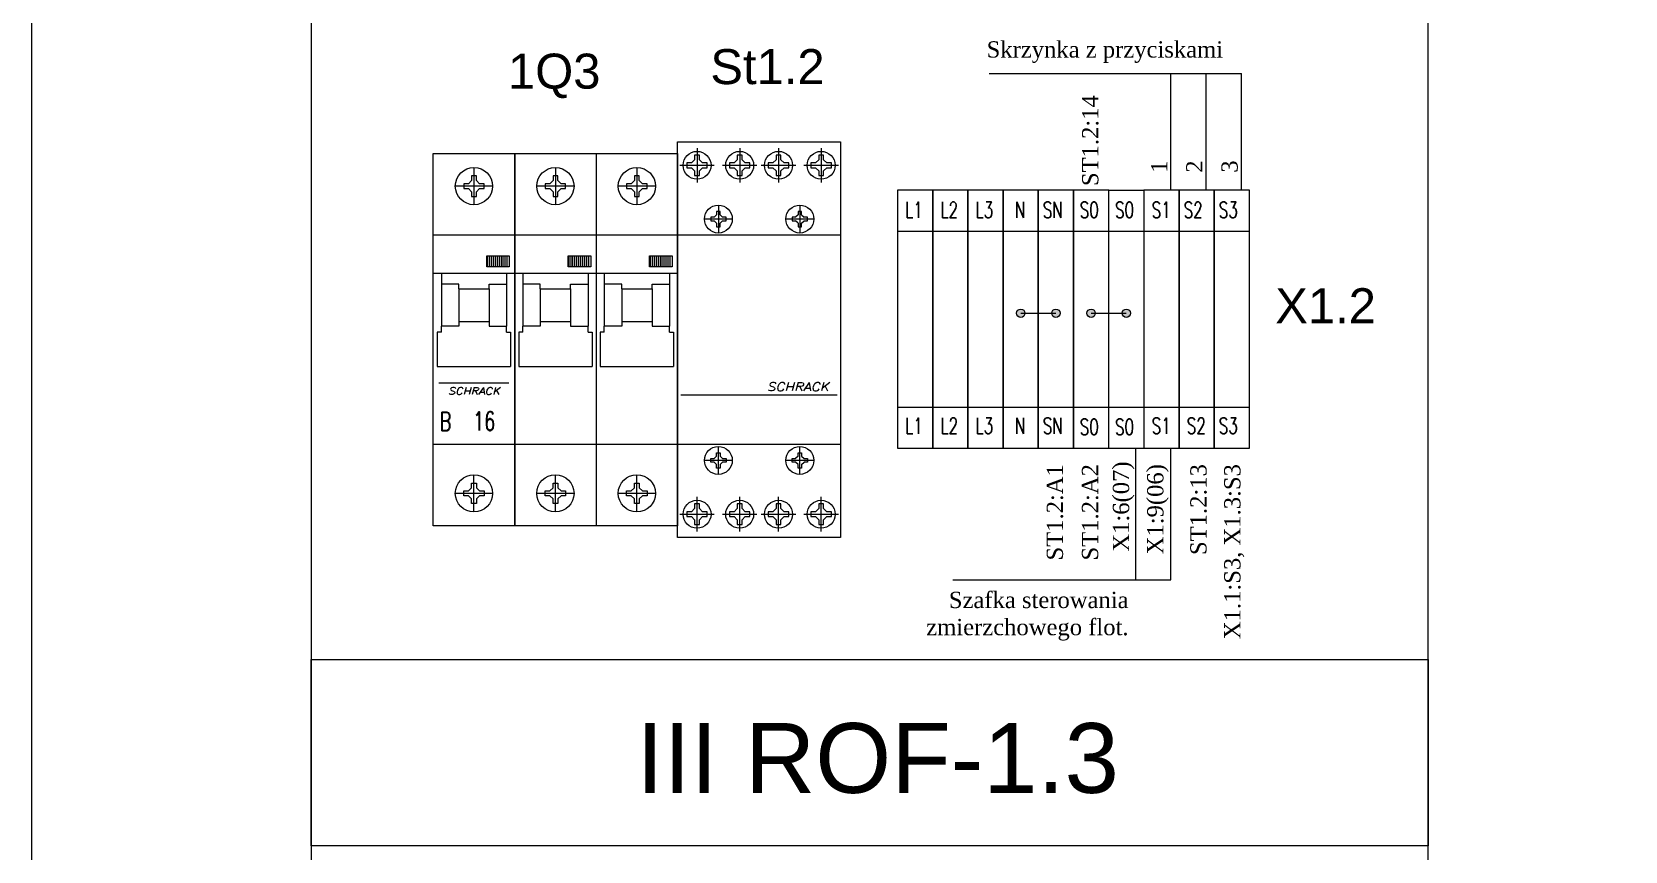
# Model space of a CAD drawing. Header units: millimetres. Extents: x 5687 to 64392, y -1898 to 18483.
# Drawn here: x 52742 to 57565, y 8163 to 10643 of the extents above; entities that cross this region are included whole.
import ezdxf
from ezdxf.enums import TextEntityAlignment as Align

# ---------------------------------------------------------------- set-up
doc = ezdxf.new("R2010")
doc.units = ezdxf.units.MM
doc.header["$LTSCALE"] = 0.3
doc.layers.get('0').update_dxf_attribs({"linetype": 'CONTINUOUS'})
doc.styles.add('Annotative', font='ARIAL.TTF')
doc.styles.add('logo', font='romand.shx', dxfattribs={"oblique": 15, "height": 1.5})
doc.styles.add('OPIS', font='simplex.shx', dxfattribs={"width": 0.7, "height": 4})
doc.styles.get("Standard").update_dxf_attribs({"font": 'romans.shx', "width": 0.7})

msp = doc.modelspace()

# ---------------------------------------------------------------- hatches: boundary and pattern name
at = {"lineweight": 9}
h = msp.add_hatch(dxfattribs=at)
h.set_pattern_fill('ANSI31', color=256, scale=3.522750000000001, angle=45, style=0)
h.set_pattern_definition([(90, (983225072.0038115, 998000730.9753542), (-11.18473125, 2.346622895998962e-15), [])])
h.paths.add_polyline_path([(54118.94695708886, 9964.527488784735), (54118.94695708886, 9931.19151236192), (54187.12078798431, 9931.19151236192), (54187.12078798431, 9964.527488784735)])
h = msp.add_hatch(dxfattribs=at)
h.set_pattern_fill('ANSI31', color=256, scale=3.522750000000001, angle=45, style=0)
h.set_pattern_definition([(90, (983225318.5963115, 998000730.9753542), (-11.18473125, 2.346622895998962e-15), [])])
h.paths.add_polyline_path([(54365.53945708866, 9964.527488784735), (54365.53945708866, 9931.19151236192), (54433.71328798434, 9931.19151236192), (54433.71328798434, 9964.527488784735)])
h = msp.add_hatch(dxfattribs=at)
h.set_pattern_fill('ANSI31', color=256, scale=3.522750000000001, angle=45, style=0)
h.set_pattern_definition([(90, (983225565.1888114, 998000730.9753542), (-11.18473125, 2.346622895998962e-15), [])])
h.paths.add_polyline_path([(54612.13195708892, 9964.527488784735), (54612.13195708892, 9931.19151236192), (54680.30578798414, 9931.19151236192), (54680.30578798414, 9964.527488784735)])
h = msp.add_hatch(color=256, dxfattribs=at)
h.dxf.hatch_style = 1
h.paths.add_polyline_path([(55722.73479872974, 9790.80040389157, 1), (55747.99449980081, 9790.80040389157, 1)])
h.paths.add_polyline_path([(55829.2627587296, 9790.80040389157, 1), (55854.52245980068, 9790.80040389157, 1)])
h = msp.add_hatch(color=256, dxfattribs=at)
h.dxf.hatch_style = 1
h.paths.add_polyline_path([(55935.79071872993, 9790.80040389157, 1), (55961.05041980054, 9790.80040389157, 1)])
h.paths.add_polyline_path([(56042.31867872979, 9790.80040389157, 1), (56067.57837980086, 9790.80040389157, 1)])

# ---------------------------------------------------------------- linework, layer by layer
for p, q in [((55639.4873766716, 10516.90506819306), (56403.04583842526, 10516.90506819306)), ((56189.9899184253, 10163.63544991492), (56189.9899184253, 10516.90506819306)), ((56296.51787842516, 10163.63544991492), (56296.51787842516, 10516.90506819306)), ((56403.04583842526, 10163.63544991492), (56403.04583842526, 10516.90506819306)), ((53957.1170911415, 9146.973630166027), (53957.1170911415, 10274.25363016604)), ((53957.1170911415, 10274.25363016604), (54203.70959114106, 10274.25363016604)), ((54203.70959114106, 10274.25363016604), (54203.70959114106, 9146.973630166027)), ((54203.70959114106, 9146.973630166027), (54203.70959114106, 10274.25363016604)), ((54203.70959114106, 10274.25363016604), (54450.30209114132, 10274.25363016604)), ((54450.30209114132, 10274.25363016604), (54450.30209114132, 9146.973630166027)), ((54450.30209114132, 10274.25363016604), (54696.89459114111, 10274.25363016604)), ((54696.89459114111, 10274.25363016604), (54696.89459114111, 9146.973630166027)), ((54755.6966945481, 10290.77911125424), (54755.6966945481, 10186.58449792261)), ((54884.68498773416, 10290.77911125424), (54884.68498773416, 10186.58449792261)), ((55002.28919454789, 10290.77911125424), (55002.28919454789, 10186.58449792261)), ((55131.27748773442, 10290.77911125424), (55131.27748773442, 10186.58449792261)), ((54080.41334114139, 10231.98063016604), (54080.41334114139, 10119.25263016604)), ((54327.00584114096, 10231.98063016604), (54327.00584114096, 10119.25263016604)), ((54573.59834114122, 10231.98063016604), (54573.59834114122, 10119.25263016604)), ((54703.59938788236, 10238.68180458842), (54807.7940012136, 10238.68180458842)), ((54724.69649450629, 10245.93866959681), (54724.69649450629, 10238.68180458842)), ((54738.7414242817, 10245.93866959681), (54724.69649450629, 10245.93866959681)), ((54724.69649450629, 10238.68180458842), (54724.69649450629, 10231.42493958004)), ((54724.69649450629, 10231.42493958004), (54738.7414242817, 10231.42493958004)), ((54748.43982974961, 10255.63707506445), (54738.7414242817, 10245.93866959681)), ((54748.43982974961, 10221.7265341124), (54738.7414242817, 10231.42493958004)), ((54748.43982953959, 10269.68200442045), (54748.43982953959, 10255.63707485447)), ((54755.6966945481, 10269.68200442045), (54748.43982953959, 10269.68200442045)), ((54762.95355934635, 10269.68200442045), (54755.6966945481, 10269.68200442045)), ((54762.95355934635, 10255.63707506445), (54762.95355934635, 10269.68200442045)), ((54762.95355934635, 10255.63707506445), (54772.65196481402, 10245.93866959681)), ((54762.95355934635, 10221.7265341124), (54772.65196481402, 10231.42493958004)), ((54786.69689438012, 10245.93866959681), (54772.65196481402, 10245.93866959681)), ((54772.65196481402, 10231.42493958004), (54786.69689438012, 10231.42493958004)), ((54786.69689438012, 10238.68180458842), (54786.69689438012, 10245.93866959681)), ((54786.69689438012, 10231.42493958004), (54786.69689438012, 10238.68180458842)), ((54832.58768106843, 10238.68180458842), (54936.78229440012, 10238.68180458842)), ((54853.68478769236, 10245.93866959681), (54853.68478769236, 10238.68180458842)), ((54867.72971746823, 10245.93866959681), (54853.68478769236, 10245.93866959681)), ((54853.68478769236, 10238.68180458842), (54853.68478769236, 10231.42493958004)), ((54853.68478769236, 10231.42493958004), (54867.72971746823, 10231.42493958004)), ((54877.42812293567, 10255.63707506445), (54867.72971746823, 10245.93866959681)), ((54877.42812293567, 10221.7265341124), (54867.72971746823, 10231.42493958004)), ((54877.42812272566, 10269.68200442045), (54877.42812272566, 10255.63707485447)), ((54884.68498773416, 10269.68200442045), (54877.42812272566, 10269.68200442045)), ((54891.94185253288, 10269.68200442045), (54884.68498773416, 10269.68200442045)), ((54891.94185253288, 10255.63707506445), (54891.94185253288, 10269.68200442045)), ((54891.94185253288, 10255.63707506445), (54901.64025800032, 10245.93866959681)), ((54891.94185253288, 10221.7265341124), (54901.64025800032, 10231.42493958004)), ((54915.68518756618, 10245.93866959681), (54901.64025800032, 10245.93866959681)), ((54901.64025800032, 10231.42493958004), (54915.68518756618, 10231.42493958004)), ((54915.68518756618, 10238.68180458842), (54915.68518756618, 10245.93866959681)), ((54915.68518756618, 10231.42493958004), (54915.68518756618, 10238.68180458842)), ((54950.19188788239, 10238.68180458842), (55054.38650121386, 10238.68180458842)), ((54971.28899450586, 10245.93866959681), (54971.28899450586, 10238.68180458842)), ((54985.33392428196, 10245.93866959681), (54971.28899450586, 10245.93866959681)), ((54971.28899450586, 10238.68180458842), (54971.28899450586, 10231.42493958004)), ((54971.28899450586, 10231.42493958004), (54985.33392428196, 10231.42493958004)), ((54995.03232974987, 10255.63707506445), (54985.33392428196, 10245.93866959681)), ((54995.03232974987, 10221.7265341124), (54985.33392428196, 10231.42493958004)), ((54995.03232953986, 10269.68200442045), (54995.03232953986, 10255.63707485447)), ((55002.28919454789, 10269.68200442045), (54995.03232953986, 10269.68200442045)), ((55009.54605934661, 10269.68200442045), (55002.28919454789, 10269.68200442045)), ((55009.54605934661, 10255.63707506445), (55009.54605934661, 10269.68200442045)), ((55009.54605934661, 10255.63707506445), (55019.24446481428, 10245.93866959681)), ((55009.54605934661, 10221.7265341124), (55019.24446481428, 10231.42493958004)), ((55033.28939437991, 10245.93866959681), (55019.24446481428, 10245.93866959681)), ((55019.24446481428, 10231.42493958004), (55033.28939437991, 10231.42493958004)), ((55033.28939437991, 10238.68180458842), (55033.28939437991, 10245.93866959681)), ((55033.28939437991, 10231.42493958004), (55033.28939437991, 10238.68180458842)), ((55079.18018106869, 10238.68180458842), (55183.37479439992, 10238.68180458842)), ((55100.27728769238, 10245.93866959681), (55100.27728769238, 10238.68180458842)), ((55114.32221746803, 10245.93866959681), (55100.27728769238, 10245.93866959681)), ((55100.27728769238, 10238.68180458842), (55100.27728769238, 10231.42493958004)), ((55100.27728769238, 10231.42493958004), (55114.32221746803, 10231.42493958004)), ((55124.02062293593, 10255.63707506445), (55114.32221746803, 10245.93866959681)), ((55124.02062293593, 10221.7265341124), (55114.32221746803, 10231.42493958004)), ((55124.02062272592, 10269.68200442045), (55124.02062272592, 10255.63707485447)), ((55131.27748773442, 10269.68200442045), (55124.02062272592, 10269.68200442045)), ((55138.53435253268, 10269.68200442045), (55131.27748773442, 10269.68200442045)), ((55138.53435253268, 10255.63707506445), (55138.53435253268, 10269.68200442045)), ((55138.53435253268, 10255.63707506445), (55148.23275800035, 10245.93866959681)), ((55138.53435253268, 10221.7265341124), (55148.23275800035, 10231.42493958004)), ((55162.27768756644, 10245.93866959681), (55148.23275800035, 10245.93866959681)), ((55148.23275800035, 10231.42493958004), (55162.27768756644, 10231.42493958004)), ((55162.27768756644, 10238.68180458842), (55162.27768756644, 10245.93866959681)), ((55162.27768756644, 10231.42493958004), (55162.27768756644, 10238.68180458842)), ((54136.77734114122, 10175.61663016602), (54024.04934114133, 10175.61663016602)), ((54063.45807087477, 10182.87349517442), (54049.41314130937, 10182.87349517442)), ((54049.41314130937, 10182.87349517442), (54049.41314130937, 10175.61663016602)), ((54049.41314130937, 10175.61663016602), (54049.41314130937, 10168.35976515764)), ((54073.15647634267, 10192.57190064205), (54063.45807087477, 10182.87349517442)), ((54073.15647634267, 10206.61683020803), (54073.15647634267, 10192.57190064205)), ((54080.41334114139, 10206.61683020803), (54073.15647634267, 10206.61683020803)), ((54087.67020614989, 10206.61683020803), (54080.41334114139, 10206.61683020803)), ((54087.67020614989, 10192.5719004321), (54087.67020614989, 10206.61683020803)), ((54087.67020593942, 10192.57190064205), (54097.36861140732, 10182.87349517442)), ((54111.4135411832, 10182.87349517442), (54097.36861140732, 10182.87349517442)), ((54111.4135411832, 10175.61663016602), (54111.4135411832, 10182.87349517442)), ((54111.4135411832, 10168.35976515764), (54111.4135411832, 10175.61663016602)), ((54383.36984114102, 10175.61663016602), (54270.64184114113, 10175.61663016602)), ((54310.05057087503, 10182.87349517442), (54296.00564130893, 10182.87349517442)), ((54296.00564130893, 10182.87349517442), (54296.00564130893, 10175.61663016602)), ((54296.00564130893, 10175.61663016602), (54296.00564130893, 10168.35976515764)), ((54319.74897634293, 10192.57190064205), (54310.05057087503, 10182.87349517442)), ((54319.74897634293, 10206.61683020803), (54319.74897634293, 10192.57190064205)), ((54327.00584114096, 10206.61683020803), (54319.74897634293, 10206.61683020803)), ((54334.26270614946, 10206.61683020803), (54327.00584114096, 10206.61683020803)), ((54334.26270614946, 10192.5719004321), (54334.26270614946, 10206.61683020803)), ((54334.26270593968, 10192.57190064205), (54343.96111140735, 10182.87349517442)), ((54358.00604118299, 10182.87349517442), (54343.96111140735, 10182.87349517442)), ((54358.00604118299, 10175.61663016602), (54358.00604118299, 10182.87349517442)), ((54358.00604118299, 10168.35976515764), (54358.00604118299, 10175.61663016602)), ((54629.96234114128, 10175.61663016602), (54517.23434114139, 10175.61663016602)), ((54542.59814130919, 10182.87349517442), (54542.59814130919, 10175.61663016602)), ((54556.64307087529, 10182.87349517442), (54542.59814130919, 10182.87349517442)), ((54542.59814130919, 10175.61663016602), (54542.59814130919, 10168.35976515764)), ((54566.34147634273, 10192.57190064205), (54556.64307087529, 10182.87349517442)), ((54573.59834114122, 10206.61683020803), (54566.34147634273, 10206.61683020803)), ((54566.34147634273, 10206.61683020803), (54566.34147634273, 10192.57190064205)), ((54580.85520614972, 10206.61683020803), (54573.59834114122, 10206.61683020803)), ((54580.85520614972, 10192.5719004321), (54580.85520614972, 10206.61683020803)), ((54580.8552059397, 10192.57190064205), (54590.55361140714, 10182.87349517442)), ((54604.59854118325, 10182.87349517442), (54590.55361140714, 10182.87349517442)), ((54604.59854118325, 10175.61663016602), (54604.59854118325, 10182.87349517442)), ((54604.59854118325, 10168.35976515764), (54604.59854118325, 10175.61663016602)), ((54748.43982953959, 10221.72653432236), (54748.43982953959, 10207.68160454643)), ((54748.43982953959, 10207.68160454643), (54755.6966945481, 10207.68160454643)), ((54755.6966945481, 10207.68160454643), (54762.95355934635, 10207.68160454643)), ((54762.95355934635, 10207.68160454643), (54762.95355934635, 10221.7265341124)), ((54877.42812272566, 10221.72653432236), (54877.42812272566, 10207.68160454643)), ((54877.42812272566, 10207.68160454643), (54884.68498773416, 10207.68160454643)), ((54884.68498773416, 10207.68160454643), (54891.94185253288, 10207.68160454643)), ((54891.94185253288, 10207.68160454643), (54891.94185253288, 10221.7265341124)), ((54995.03232953986, 10221.72653432236), (54995.03232953986, 10207.68160454643)), ((54995.03232953986, 10207.68160454643), (55002.28919454789, 10207.68160454643)), ((55002.28919454789, 10207.68160454643), (55009.54605934661, 10207.68160454643)), ((55009.54605934661, 10207.68160454643), (55009.54605934661, 10221.7265341124)), ((55124.02062272592, 10221.72653432236), (55124.02062272592, 10207.68160454643)), ((55124.02062272592, 10207.68160454643), (55131.27748773442, 10207.68160454643)), ((55131.27748773442, 10207.68160454643), (55138.53435253268, 10207.68160454643)), ((55138.53435253268, 10207.68160454643), (55138.53435253268, 10221.7265341124)), ((54049.41314130937, 10168.35976515764), (54063.45807087477, 10168.35976515764)), ((54073.15647634267, 10158.66135969), (54063.45807087477, 10168.35976515764)), ((54073.15647634267, 10158.66135969), (54073.15647634267, 10144.616430334)), ((54073.15647634267, 10144.616430334), (54080.41334114139, 10144.616430334)), ((54080.41334114139, 10144.616430334), (54087.67020614989, 10144.616430334)), ((54087.67020593942, 10158.66135969), (54097.36861140732, 10168.35976515764)), ((54087.67020614989, 10144.616430334), (54087.67020614989, 10158.66135989998)), ((54097.36861140732, 10168.35976515764), (54111.4135411832, 10168.35976515764)), ((54296.00564130893, 10168.35976515764), (54310.05057087503, 10168.35976515764)), ((54319.74897634293, 10158.66135969), (54310.05057087503, 10168.35976515764)), ((54319.74897634293, 10158.66135969), (54319.74897634293, 10144.616430334)), ((54319.74897634293, 10144.616430334), (54327.00584114096, 10144.616430334)), ((54327.00584114096, 10144.616430334), (54334.26270614946, 10144.616430334)), ((54334.26270593968, 10158.66135969), (54343.96111140735, 10168.35976515764)), ((54334.26270614946, 10144.616430334), (54334.26270614946, 10158.66135989998)), ((54343.96111140735, 10168.35976515764), (54358.00604118299, 10168.35976515764)), ((54542.59814130919, 10168.35976515764), (54556.64307087529, 10168.35976515764)), ((54566.34147634273, 10158.66135969), (54556.64307087529, 10168.35976515764)), ((54566.34147634273, 10158.66135969), (54566.34147634273, 10144.616430334)), ((54566.34147634273, 10144.616430334), (54573.59834114122, 10144.616430334)), ((54573.59834114122, 10144.616430334), (54580.85520614972, 10144.616430334)), ((54580.8552059397, 10158.66135969), (54590.55361140714, 10168.35976515764)), ((54580.85520614972, 10144.616430334), (54580.85520614972, 10158.66135989998)), ((54590.55361140714, 10168.35976515764), (54604.59854118325, 10168.35976515764)), ((56001.63307452374, 10163.63544991492), (56108.16103452383, 10163.63544991492)), ((54807.47050555106, 10081.41384946661), (54796.93359197708, 10081.41384946661)), ((54796.93359197708, 10081.41384946661), (54796.93359197708, 10075.96953883133)), ((54814.74653066308, 10088.68987457887), (54807.47050555106, 10081.41384946661)), ((54814.74653066308, 10099.22678815278), (54814.74653066308, 10088.68987457887)), ((54820.19084114101, 10099.22678815278), (54814.74653066308, 10099.22678815278)), ((54820.19084114101, 10118.25544663112), (54820.19084114101, 10033.68363103154)), ((54825.63515177681, 10099.22678815278), (54820.19084114101, 10099.22678815278)), ((54825.63515177681, 10088.6898744212), (54825.63515177681, 10099.22678815278)), ((54825.63515161941, 10088.68987457887), (54832.9111767312, 10081.41384946661)), ((54843.44809046257, 10081.41384946661), (54832.9111767312, 10081.41384946661)), ((54843.44809046257, 10075.96953883133), (54843.44809046257, 10081.41384946661)), ((55054.06300555132, 10081.41384946661), (55043.52609197734, 10081.41384946661)), ((55043.52609197734, 10081.41384946661), (55043.52609197734, 10075.96953883133)), ((55061.33903066334, 10088.68987457887), (55054.06300555132, 10081.41384946661)), ((55061.33903066334, 10099.22678815278), (55061.33903066334, 10088.68987457887)), ((55066.78334114127, 10099.22678815278), (55061.33903066334, 10099.22678815278)), ((55066.78334114127, 10118.25544663112), (55066.78334114127, 10033.68363103154)), ((55072.2276517766, 10099.22678815278), (55066.78334114127, 10099.22678815278)), ((55072.2276517766, 10088.6898744212), (55072.2276517766, 10099.22678815278)), ((55072.22765161897, 10088.68987457887), (55079.50367673099, 10081.41384946661)), ((55090.04059046259, 10081.41384946661), (55079.50367673099, 10081.41384946661)), ((55090.04059046259, 10075.96953883133), (55090.04059046259, 10081.41384946661)), ((54862.47674894132, 10075.96953883133), (54777.90493334117, 10075.96953883133)), ((54796.93359197708, 10075.96953883133), (54796.93359197708, 10070.52522819604)), ((54796.93359197708, 10070.52522819604), (54807.47050555106, 10070.52522819604)), ((54814.74653066308, 10063.24920308379), (54807.47050555106, 10070.52522819604)), ((54814.74653066308, 10063.24920308379), (54814.74653066308, 10052.71228966718)), ((54814.74653066308, 10052.71228966718), (54820.19084114101, 10052.71228966718)), ((54820.19084114101, 10052.71228966718), (54825.63515177681, 10052.71228966718)), ((54825.63515161941, 10063.24920308379), (54832.9111767312, 10070.52522819604)), ((54825.63515177681, 10052.71228966718), (54825.63515177681, 10063.24920324146)), ((54832.9111767312, 10070.52522819604), (54843.44809046257, 10070.52522819604)), ((54843.44809046257, 10070.52522819604), (54843.44809046257, 10075.96953883133)), ((55109.06924894112, 10075.96953883133), (55024.4974333412, 10075.96953883133)), ((55043.52609197734, 10075.96953883133), (55043.52609197734, 10070.52522819604)), ((55043.52609197734, 10070.52522819604), (55054.06300555132, 10070.52522819604)), ((55061.33903066334, 10063.24920308379), (55054.06300555132, 10070.52522819604)), ((55061.33903066334, 10063.24920308379), (55061.33903066334, 10052.71228966718)), ((55061.33903066334, 10052.71228966718), (55066.78334114127, 10052.71228966718)), ((55066.78334114127, 10052.71228966718), (55072.2276517766, 10052.71228966718)), ((55072.22765161897, 10063.24920308379), (55079.50367673099, 10070.52522819604)), ((55072.2276517766, 10052.71228966718), (55072.2276517766, 10063.24920324146)), ((55079.50367673099, 10070.52522819604), (55090.04059046259, 10070.52522819604)), ((55090.04059046259, 10070.52522819604), (55090.04059046259, 10075.96953883133)), ((55362.46531452364, 10039.35282991493), (55468.99327452396, 10039.35282991493)), ((55468.99327452396, 10039.35282991493), (55575.52123452383, 10039.35282991493)), ((55575.52123452383, 10039.35282991493), (55682.04919452369, 10039.35282991493)), ((55682.04919452369, 10039.35282991493), (55788.57715452401, 10039.35282991493)), ((55788.57715452401, 10039.35282991493), (55895.10511452387, 10039.35282991493)), ((55895.10511452387, 10039.35282991493), (56001.63307452374, 10039.35282991493)), ((56001.63307452374, 10039.35282991493), (56108.16103452383, 10039.35282991493)), ((56108.16103452383, 10039.35282991493), (56214.68899452369, 10039.35282991493)), ((56214.68899452369, 10039.35282991493), (56321.21695452355, 10039.35282991493)), ((56321.21695452355, 10039.35282991493), (56427.74491452388, 10039.35282991493)), ((53957.1170911415, 10027.91876529208), (54203.70959114106, 10027.91876529208)), ((54203.70959114106, 10027.91876529208), (54450.30209114132, 10027.91876529208)), ((54450.30209114132, 10027.91876529208), (54696.89459114111, 10027.91876529208)), ((54943.48709114137, 10027.66113016625), (54696.89459114111, 10027.66113016625)), ((55190.07959114117, 10027.66113016625), (54943.48709114137, 10027.66113016625)), ((53957.11709135128, 9912.11493012404), (54203.70959114106, 9912.11493012404)), ((53981.77634114082, 9912.11493012404), (53981.77634114082, 9752.040188512121)), ((54179.05034114126, 9912.11493012404), (54179.05034114126, 9752.040188512121)), ((54203.70959135107, 9912.11493012404), (54450.30209114132, 9912.11493012404)), ((54228.36884114108, 9912.11493012404), (54228.36884114108, 9752.040188512121)), ((54425.64284114129, 9912.11493012404), (54425.64284114129, 9752.040188512121)), ((54450.30209135133, 9912.11493012404), (54696.89459114111, 9912.11493012404)), ((54474.96134114134, 9912.11493012404), (54474.96134114134, 9752.040188512121)), ((54672.23534114109, 9912.11493012404), (54672.23534114109, 9752.040188512121)), ((54034.61759114134, 9878.859188512102), (53981.77634114082, 9878.859188512102)), ((54034.61759114134, 9864.768188512116), (54034.61759114134, 9878.859188512102)), ((54034.61759114134, 9864.768188512116), (54034.61759114134, 9766.131188512107)), ((54034.61759114134, 9864.768188512116), (54126.20909114121, 9864.768188512116)), ((54126.20909114121, 9864.768188512116), (54126.20909114121, 9878.859188512102)), ((54126.20909114121, 9878.859188512102), (54179.05034114126, 9878.859188512102)), ((54126.20909114121, 9864.768188512116), (54126.20909114121, 9766.131188512107)), ((54281.21009114114, 9878.859188512102), (54228.36884114108, 9878.859188512102)), ((54281.21009114114, 9864.768188512116), (54281.21009114114, 9878.859188512102)), ((54281.21009114114, 9864.768188512116), (54281.21009114114, 9766.131188512107)), ((54281.21009114114, 9864.768188512116), (54372.801591141, 9864.768188512116)), ((54372.801591141, 9864.768188512116), (54372.801591141, 9878.859188512102)), ((54372.801591141, 9878.859188512102), (54425.64284114129, 9878.859188512102)), ((54372.801591141, 9864.768188512116), (54372.801591141, 9766.131188512107)), ((54527.80259114117, 9878.859188512102), (54474.96134114134, 9878.859188512102)), ((54527.80259114117, 9864.768188512116), (54527.80259114117, 9878.859188512102)), ((54527.80259114117, 9864.768188512116), (54619.39409114126, 9864.768188512116)), ((54527.80259114117, 9864.768188512116), (54527.80259114117, 9766.131188512107)), ((54619.39409114126, 9878.859188512102), (54672.23534114109, 9878.859188512102)), ((54619.39409114126, 9864.768188512116), (54619.39409114126, 9878.859188512102)), ((54619.39409114126, 9864.768188512116), (54619.39409114126, 9766.131188512107)), ((55735.36464926516, 9790.800403891571), (55841.89260926549, 9790.800403891571)), ((55948.42056926535, 9790.800403891571), (56054.94852926498, 9790.800403891571)), ((54034.61759114134, 9752.040188512121), (53981.77634114082, 9752.040188512121)), ((53981.77634114082, 9733.277537483478), (53981.77634114082, 9752.040188512121)), ((54034.61759114134, 9766.131188512107), (54034.61759114134, 9752.040188512121)), ((54034.61759114134, 9766.131188512107), (54126.20909114121, 9766.131188512107)), ((54126.20909114121, 9766.131188512107), (54126.20909114121, 9752.040188512121)), ((54126.20909114121, 9752.040188512121), (54179.05034114126, 9752.040188512121)), ((54179.05034114126, 9733.277537483478), (54179.05034114126, 9752.040188512121)), ((54281.21009114114, 9752.040188512121), (54228.36884114108, 9752.040188512121)), ((54228.36884114108, 9733.277537483478), (54228.36884114108, 9752.040188512121)), ((54281.21009114114, 9766.131188512107), (54281.21009114114, 9752.040188512121)), ((54281.21009114114, 9766.131188512107), (54372.801591141, 9766.131188512107)), ((54372.801591141, 9766.131188512107), (54372.801591141, 9752.040188512121)), ((54372.801591141, 9752.040188512121), (54425.64284114129, 9752.040188512121)), ((54425.64284114129, 9733.277537483478), (54425.64284114129, 9752.040188512121)), ((54474.96134114134, 9733.277537483478), (54474.96134114134, 9752.040188512121)), ((54527.80259114117, 9752.040188512121), (54474.96134114134, 9752.040188512121)), ((54527.80259114117, 9766.131188512107), (54619.39409114126, 9766.131188512107)), ((54527.80259114117, 9766.131188512107), (54527.80259114117, 9752.040188512121)), ((54619.39409114126, 9766.131188512107), (54619.39409114126, 9752.040188512121)), ((54619.39409114126, 9752.040188512121), (54672.23534114109, 9752.040188512121)), ((54672.23534114109, 9733.277537483478), (54672.23534114109, 9752.040188512121)), ((53969.44671614128, 9733.277537483478), (53969.44671614128, 9629.703393326836)), ((53981.77634114082, 9733.277537483478), (53969.44671614128, 9733.277537483478)), ((54179.05034114126, 9733.277537483478), (54191.37996614128, 9733.277537483478)), ((54191.37996614128, 9733.277537483478), (54191.37996614128, 9629.703393326836)), ((54216.0392161413, 9733.277537483478), (54216.0392161413, 9629.703393326836)), ((54228.36884114108, 9733.277537483478), (54216.0392161413, 9733.277537483478)), ((54425.64284114129, 9733.277537483478), (54437.97246614107, 9733.277537483478)), ((54437.97246614107, 9733.277537483478), (54437.97246614107, 9629.703393326836)), ((54462.6317161411, 9733.277537483478), (54462.6317161411, 9629.703393326836)), ((54474.96134114134, 9733.277537483478), (54462.6317161411, 9733.277537483478)), ((54672.23534114109, 9733.277537483478), (54684.56496614133, 9733.277537483478)), ((54684.56496614133, 9733.277537483478), (54684.56496614133, 9629.703393326836)), ((53969.44671614128, 9629.703393326836), (54191.37996614128, 9629.70339311688)), ((54216.0392161413, 9629.703393326836), (54437.97246614107, 9629.70339311688)), ((54462.6317161411, 9629.703393326836), (54684.56496614133, 9629.70339311688)), ((53973.9506367071, 9579.821453967936), (54186.52566360109, 9579.821453757966)), ((54706.13440852202, 9543.603509713215), (54933.20810054391, 9543.603509713215)), ((54933.20810054391, 9543.603509713215), (55179.80060054371, 9543.603509713215)), ((55362.46531452364, 9506.713029914932), (55468.99327452396, 9506.713029914932)), ((55468.99327452396, 9506.713029914932), (55575.52123452383, 9506.713029914932)), ((55575.52123452383, 9506.713029914932), (55682.04919452369, 9506.713029914932)), ((55682.04919452369, 9506.713029914932), (55788.57715452401, 9506.713029914932)), ((55788.57715452401, 9506.713029914932), (55895.10511452387, 9506.713029914932)), ((55895.10511452387, 9506.713029914932), (56001.63307452374, 9506.713029914932)), ((56001.63307452374, 9506.713029914932), (56108.16103452383, 9506.713029914932)), ((56108.16103452383, 9506.713029914932), (56214.68899452369, 9506.713029914932)), ((56214.68899452369, 9506.713029914932), (56321.21695452355, 9506.713029914932)), ((56321.21695452355, 9506.713029914932), (56427.74491452388, 9506.713029914932)), ((54203.70959114106, 9393.56613016604), (53957.1170911415, 9393.56613016604)), ((54450.30209114132, 9393.56613016604), (54203.70959114106, 9393.56613016604)), ((54696.89459114111, 9393.56613016604), (54450.30209114132, 9393.56613016604)), ((54943.48709114137, 9393.566130166237), (54696.89459114111, 9393.566130166237)), ((54814.74653066308, 9357.978057248281), (54807.47050555106, 9350.702032136029)), ((54814.74653066308, 9368.514970664884), (54820.19084114101, 9368.514970664884)), ((54814.74653066308, 9357.978057248281), (54814.74653066308, 9368.514970664884)), ((54820.19084114101, 9302.971813700944), (54820.19084114101, 9387.543629300522)), ((54820.19084114101, 9368.514970664884), (54825.63515177681, 9368.514970664884)), ((54825.63515177681, 9368.514970664884), (54825.63515177681, 9357.978057090604)), ((54825.63515161941, 9357.978057248281), (54832.9111767312, 9350.702032136029)), ((55190.07959114117, 9393.566130166237), (54943.48709114137, 9393.566130166237)), ((55061.33903066334, 9357.978057248281), (55054.06300555132, 9350.702032136029)), ((55061.33903066334, 9368.514970664884), (55066.78334114127, 9368.514970664884)), ((55061.33903066334, 9357.978057248281), (55061.33903066334, 9368.514970664884)), ((55066.78334114127, 9302.971813700944), (55066.78334114127, 9387.543629300522)), ((55066.78334114127, 9368.514970664884), (55072.2276517766, 9368.514970664884)), ((55072.2276517766, 9368.514970664884), (55072.2276517766, 9357.978057090604)), ((55072.22765161897, 9357.978057248281), (55079.50367673099, 9350.702032136029)), ((56001.63307452374, 9382.43040991492), (56108.16103452383, 9382.43040991492)), ((56083.46195842544, 8983.874766666817), (56083.46195842544, 9382.43040991492)), ((56189.9899184253, 8983.874766666817), (56189.9899184253, 9382.43040991492)), ((54862.47674894132, 9345.25772150073), (54777.90493334117, 9345.25772150073)), ((54796.93359197708, 9345.25772150073), (54796.93359197708, 9350.702032136029)), ((54796.93359197708, 9350.702032136029), (54807.47050555106, 9350.702032136029)), ((54796.93359197708, 9339.813410865445), (54796.93359197708, 9345.25772150073)), ((54807.47050555106, 9339.813410865445), (54796.93359197708, 9339.813410865445)), ((54814.74653066308, 9332.537385753185), (54807.47050555106, 9339.813410865445)), ((54814.74653066308, 9322.000472179283), (54814.74653066308, 9332.537385753185)), ((54820.19084114101, 9322.000472179283), (54814.74653066308, 9322.000472179283)), ((54825.63515177681, 9322.000472179283), (54820.19084114101, 9322.000472179283)), ((54825.63515161941, 9332.537385753185), (54832.9111767312, 9339.813410865445)), ((54825.63515177681, 9332.537385910862), (54825.63515177681, 9322.000472179283)), ((54832.9111767312, 9350.702032136029), (54843.44809046257, 9350.702032136029)), ((54843.44809046257, 9339.813410865445), (54832.9111767312, 9339.813410865445)), ((54843.44809046257, 9350.702032136029), (54843.44809046257, 9345.25772150073)), ((54843.44809046257, 9345.25772150073), (54843.44809046257, 9339.813410865445)), ((55109.06924894112, 9345.25772150073), (55024.4974333412, 9345.25772150073)), ((55043.52609197734, 9345.25772150073), (55043.52609197734, 9350.702032136029)), ((55043.52609197734, 9350.702032136029), (55054.06300555132, 9350.702032136029)), ((55043.52609197734, 9339.813410865445), (55043.52609197734, 9345.25772150073)), ((55054.06300555132, 9339.813410865445), (55043.52609197734, 9339.813410865445)), ((55061.33903066334, 9332.537385753185), (55054.06300555132, 9339.813410865445)), ((55061.33903066334, 9322.000472179283), (55061.33903066334, 9332.537385753185)), ((55066.78334114127, 9322.000472179283), (55061.33903066334, 9322.000472179283)), ((55072.2276517766, 9322.000472179283), (55066.78334114127, 9322.000472179283)), ((55072.22765161897, 9332.537385753185), (55079.50367673099, 9339.813410865445)), ((55072.2276517766, 9332.537385910862), (55072.2276517766, 9322.000472179283)), ((55079.50367673099, 9350.702032136029), (55090.04059046259, 9350.702032136029)), ((55090.04059046259, 9339.813410865445), (55079.50367673099, 9339.813410865445)), ((55090.04059046259, 9350.702032136029), (55090.04059046259, 9345.25772150073)), ((55090.04059046259, 9345.25772150073), (55090.04059046259, 9339.813410865445)), ((54073.15647634267, 9262.565900642057), (54063.45807087477, 9252.867495174429)), ((54073.15647634267, 9276.610829998059), (54080.41334114139, 9276.610829998059)), ((54073.15647634267, 9262.565900642057), (54073.15647634267, 9276.610829998059)), ((54080.41334114139, 9189.24663016602), (54080.41334114139, 9301.974630166016)), ((54080.41334114139, 9276.610829998059), (54087.67020614989, 9276.610829998059)), ((54087.67020614989, 9276.610829998059), (54087.67020614989, 9262.56590043208)), ((54087.67020593942, 9262.565900642057), (54097.36861140732, 9252.867495174429)), ((54319.74897634293, 9262.565900642057), (54310.05057087503, 9252.867495174429)), ((54319.74897634293, 9276.610829998059), (54327.00584114096, 9276.610829998059)), ((54319.74897634293, 9262.565900642057), (54319.74897634293, 9276.610829998059)), ((54327.00584114096, 9189.24663016602), (54327.00584114096, 9301.974630166016)), ((54327.00584114096, 9276.610829998059), (54334.26270614946, 9276.610829998059)), ((54334.26270614946, 9276.610829998059), (54334.26270614946, 9262.56590043208)), ((54334.26270593968, 9262.565900642057), (54343.96111140735, 9252.867495174429)), ((54566.34147634273, 9262.565900642057), (54556.64307087529, 9252.867495174429)), ((54566.34147634273, 9262.565900642057), (54566.34147634273, 9276.610829998059)), ((54566.34147634273, 9276.610829998059), (54573.59834114122, 9276.610829998059)), ((54573.59834114122, 9189.24663016602), (54573.59834114122, 9301.974630166016)), ((54573.59834114122, 9276.610829998059), (54580.85520614972, 9276.610829998059)), ((54580.85520614972, 9276.610829998059), (54580.85520614972, 9262.56590043208)), ((54580.8552059397, 9262.565900642057), (54590.55361140714, 9252.867495174429)), ((54136.77734114122, 9245.610630166037), (54024.04934114133, 9245.610630166037)), ((54049.41314130937, 9245.610630166037), (54049.41314130937, 9252.867495174429)), ((54049.41314130937, 9252.867495174429), (54063.45807087477, 9252.867495174429)), ((54049.41314130937, 9238.353765157623), (54049.41314130937, 9245.610630166037)), ((54063.45807087477, 9238.353765157623), (54049.41314130937, 9238.353765157623)), ((54073.15647634267, 9228.655359690016), (54063.45807087477, 9238.353765157623)), ((54073.15647634267, 9214.61043012403), (54073.15647634267, 9228.655359690016)), ((54080.41334114139, 9214.61043012403), (54073.15647634267, 9214.61043012403)), ((54087.67020614989, 9214.61043012403), (54080.41334114139, 9214.61043012403)), ((54087.67020593942, 9228.655359690016), (54097.36861140732, 9238.353765157623)), ((54087.67020614989, 9228.65535989997), (54087.67020614989, 9214.61043012403)), ((54097.36861140732, 9252.867495174429), (54111.4135411832, 9252.867495174429)), ((54111.4135411832, 9238.353765157623), (54097.36861140732, 9238.353765157623)), ((54111.4135411832, 9252.867495174429), (54111.4135411832, 9245.610630166037)), ((54111.4135411832, 9245.610630166037), (54111.4135411832, 9238.353765157623)), ((54383.36984114102, 9245.610630166037), (54270.64184114113, 9245.610630166037)), ((54296.00564130893, 9245.610630166037), (54296.00564130893, 9252.867495174429)), ((54296.00564130893, 9252.867495174429), (54310.05057087503, 9252.867495174429)), ((54296.00564130893, 9238.353765157623), (54296.00564130893, 9245.610630166037)), ((54310.05057087503, 9238.353765157623), (54296.00564130893, 9238.353765157623)), ((54319.74897634293, 9228.655359690016), (54310.05057087503, 9238.353765157623)), ((54319.74897634293, 9214.61043012403), (54319.74897634293, 9228.655359690016)), ((54327.00584114096, 9214.61043012403), (54319.74897634293, 9214.61043012403)), ((54334.26270614946, 9214.61043012403), (54327.00584114096, 9214.61043012403)), ((54334.26270593968, 9228.655359690016), (54343.96111140735, 9238.353765157623)), ((54334.26270614946, 9228.65535989997), (54334.26270614946, 9214.61043012403)), ((54343.96111140735, 9252.867495174429), (54358.00604118299, 9252.867495174429)), ((54358.00604118299, 9238.353765157623), (54343.96111140735, 9238.353765157623)), ((54358.00604118299, 9252.867495174429), (54358.00604118299, 9245.610630166037)), ((54358.00604118299, 9245.610630166037), (54358.00604118299, 9238.353765157623)), ((54629.96234114128, 9245.610630166037), (54517.23434114139, 9245.610630166037)), ((54542.59814130919, 9252.867495174429), (54556.64307087529, 9252.867495174429)), ((54542.59814130919, 9245.610630166037), (54542.59814130919, 9252.867495174429)), ((54542.59814130919, 9238.353765157623), (54542.59814130919, 9245.610630166037)), ((54556.64307087529, 9238.353765157623), (54542.59814130919, 9238.353765157623)), ((54566.34147634273, 9228.655359690016), (54556.64307087529, 9238.353765157623)), ((54566.34147634273, 9214.61043012403), (54566.34147634273, 9228.655359690016)), ((54573.59834114122, 9214.61043012403), (54566.34147634273, 9214.61043012403)), ((54580.85520614972, 9214.61043012403), (54573.59834114122, 9214.61043012403)), ((54580.8552059397, 9228.655359690016), (54590.55361140714, 9238.353765157623)), ((54580.85520614972, 9228.65535989997), (54580.85520614972, 9214.61043012403)), ((54590.55361140714, 9252.867495174429), (54604.59854118325, 9252.867495174429)), ((54604.59854118325, 9238.353765157623), (54590.55361140714, 9238.353765157623)), ((54604.59854118325, 9252.867495174429), (54604.59854118325, 9245.610630166037)), ((54604.59854118325, 9245.610630166037), (54604.59854118325, 9238.353765157623)), ((54748.43982953959, 9213.545655575657), (54748.43982953959, 9199.500726009679)), ((54755.6966945481, 9213.545655575657), (54748.43982953959, 9213.545655575657)), ((54755.6966945481, 9130.448149077823), (54755.6966945481, 9234.642762409454)), ((54762.95355934635, 9213.545655575657), (54755.6966945481, 9213.545655575657)), ((54762.95355934635, 9199.500726219663), (54762.95355934635, 9213.545655575657)), ((54877.42812272566, 9213.545655575657), (54877.42812272566, 9199.500726009679)), ((54884.68498773416, 9213.545655575657), (54877.42812272566, 9213.545655575657)), ((54884.68498773416, 9130.448149077823), (54884.68498773416, 9234.642762409454)), ((54891.94185253288, 9213.545655575657), (54884.68498773416, 9213.545655575657)), ((54891.94185253288, 9199.500726219663), (54891.94185253288, 9213.545655575657)), ((54995.03232953986, 9213.545655575657), (54995.03232953986, 9199.500726009679)), ((55002.28919454789, 9213.545655575657), (54995.03232953986, 9213.545655575657)), ((55002.28919454789, 9130.448149077823), (55002.28919454789, 9234.642762409454)), ((55009.54605934661, 9213.545655575657), (55002.28919454789, 9213.545655575657)), ((55009.54605934661, 9199.500726219663), (55009.54605934661, 9213.545655575657)), ((55124.02062272592, 9213.545655575657), (55124.02062272592, 9199.500726009679)), ((55131.27748773442, 9213.545655575657), (55124.02062272592, 9213.545655575657)), ((55131.27748773442, 9130.448149077823), (55131.27748773442, 9234.642762409454)), ((55138.53435253268, 9213.545655575657), (55131.27748773442, 9213.545655575657)), ((55138.53435253268, 9199.500726219663), (55138.53435253268, 9213.545655575657)), ((54703.59938788236, 9182.545455743635), (54807.7940012136, 9182.545455743635)), ((54724.69649450629, 9189.802320752027), (54724.69649450629, 9182.545455743635)), ((54738.7414242817, 9189.802320752027), (54724.69649450629, 9189.802320752027)), ((54724.69649450629, 9182.545455743635), (54724.69649450629, 9175.28859073525)), ((54724.69649450629, 9175.28859073525), (54738.7414242817, 9175.28859073525)), ((54748.43982974961, 9199.500726219663), (54738.7414242817, 9189.802320752027)), ((54748.43982974961, 9165.590185267614), (54738.7414242817, 9175.28859073525)), ((54748.43982953959, 9165.59018547757), (54748.43982953959, 9151.545255701636)), ((54762.95355934635, 9199.500726219663), (54772.65196481402, 9189.802320752027)), ((54762.95355934635, 9165.590185267614), (54772.65196481402, 9175.28859073525)), ((54762.95355934635, 9151.545255701636), (54762.95355934635, 9165.590185267614)), ((54786.69689438012, 9189.802320752027), (54772.65196481402, 9189.802320752027)), ((54772.65196481402, 9175.28859073525), (54786.69689438012, 9175.28859073525)), ((54786.69689438012, 9182.545455743635), (54786.69689438012, 9189.802320752027)), ((54786.69689438012, 9175.28859073525), (54786.69689438012, 9182.545455743635)), ((54832.58768106843, 9182.545455743635), (54936.78229440012, 9182.545455743635)), ((54853.68478769236, 9189.802320752027), (54853.68478769236, 9182.545455743635)), ((54867.72971746823, 9189.802320752027), (54853.68478769236, 9189.802320752027)), ((54853.68478769236, 9182.545455743635), (54853.68478769236, 9175.28859073525)), ((54853.68478769236, 9175.28859073525), (54867.72971746823, 9175.28859073525)), ((54877.42812293567, 9199.500726219663), (54867.72971746823, 9189.802320752027)), ((54877.42812293567, 9165.590185267614), (54867.72971746823, 9175.28859073525)), ((54877.42812272566, 9165.59018547757), (54877.42812272566, 9151.545255701636)), ((54891.94185253288, 9199.500726219663), (54901.64025800032, 9189.802320752027)), ((54891.94185253288, 9165.590185267614), (54901.64025800032, 9175.28859073525)), ((54891.94185253288, 9151.545255701636), (54891.94185253288, 9165.590185267614)), ((54915.68518756618, 9189.802320752027), (54901.64025800032, 9189.802320752027)), ((54901.64025800032, 9175.28859073525), (54915.68518756618, 9175.28859073525)), ((54915.68518756618, 9182.545455743635), (54915.68518756618, 9189.802320752027)), ((54915.68518756618, 9175.28859073525), (54915.68518756618, 9182.545455743635)), ((54950.19188788239, 9182.545455743635), (55054.38650121386, 9182.545455743635)), ((54971.28899450586, 9189.802320752027), (54971.28899450586, 9182.545455743635)), ((54985.33392428196, 9189.802320752027), (54971.28899450586, 9189.802320752027)), ((54971.28899450586, 9182.545455743635), (54971.28899450586, 9175.28859073525)), ((54971.28899450586, 9175.28859073525), (54985.33392428196, 9175.28859073525)), ((54995.03232974987, 9199.500726219663), (54985.33392428196, 9189.802320752027)), ((54995.03232974987, 9165.590185267614), (54985.33392428196, 9175.28859073525)), ((54995.03232953986, 9165.59018547757), (54995.03232953986, 9151.545255701636)), ((55009.54605934661, 9199.500726219663), (55019.24446481428, 9189.802320752027)), ((55009.54605934661, 9165.590185267614), (55019.24446481428, 9175.28859073525)), ((55009.54605934661, 9151.545255701636), (55009.54605934661, 9165.590185267614)), ((55033.28939437991, 9189.802320752027), (55019.24446481428, 9189.802320752027)), ((55019.24446481428, 9175.28859073525), (55033.28939437991, 9175.28859073525)), ((55033.28939437991, 9182.545455743635), (55033.28939437991, 9189.802320752027)), ((55033.28939437991, 9175.28859073525), (55033.28939437991, 9182.545455743635)), ((55079.18018106869, 9182.545455743635), (55183.37479439992, 9182.545455743635)), ((55100.27728769238, 9189.802320752027), (55100.27728769238, 9182.545455743635)), ((55114.32221746803, 9189.802320752027), (55100.27728769238, 9189.802320752027)), ((55100.27728769238, 9182.545455743635), (55100.27728769238, 9175.28859073525)), ((55100.27728769238, 9175.28859073525), (55114.32221746803, 9175.28859073525)), ((55124.02062293593, 9199.500726219663), (55114.32221746803, 9189.802320752027)), ((55124.02062293593, 9165.590185267614), (55114.32221746803, 9175.28859073525)), ((55124.02062272592, 9165.59018547757), (55124.02062272592, 9151.545255701636)), ((55138.53435253268, 9199.500726219663), (55148.23275800035, 9189.802320752027)), ((55138.53435253268, 9165.590185267614), (55148.23275800035, 9175.28859073525)), ((55138.53435253268, 9151.545255701636), (55138.53435253268, 9165.590185267614)), ((55162.27768756644, 9189.802320752027), (55148.23275800035, 9189.802320752027)), ((55148.23275800035, 9175.28859073525), (55162.27768756644, 9175.28859073525)), ((55162.27768756644, 9182.545455743635), (55162.27768756644, 9189.802320752027)), ((55162.27768756644, 9175.28859073525), (55162.27768756644, 9182.545455743635)), ((54203.70959114106, 9146.973630166027), (53957.1170911415, 9146.973630166027)), ((54450.30209114132, 9146.973630166027), (54203.70959114106, 9146.973630166027)), ((54696.89459114111, 9146.973630166027), (54450.30209114132, 9146.973630166027)), ((54748.43982953959, 9151.545255701636), (54755.6966945481, 9151.545255701636)), ((54755.6966945481, 9151.545255701636), (54762.95355934635, 9151.545255701636)), ((54877.42812272566, 9151.545255701636), (54884.68498773416, 9151.545255701636)), ((54884.68498773416, 9151.545255701636), (54891.94185253288, 9151.545255701636)), ((54995.03232953986, 9151.545255701636), (55002.28919454789, 9151.545255701636)), ((55002.28919454789, 9151.545255701636), (55009.54605934661, 9151.545255701636)), ((55124.02062272592, 9151.545255701636), (55131.27748773442, 9151.545255701636)), ((55131.27748773442, 9151.545255701636), (55138.53435253268, 9151.545255701636)), ((55530.22743241079, 8983.874766666817), (56189.9899184253, 8983.874766666817))]:
    msp.add_line(p, q, dxfattribs=at)
at = {"color": 251, "lineweight": 9}
for points in [[(52742.41659439015, 16218.39271641748), (53587.87659439034, 16218.39271641748), (53587.87659439034, 3177.291461944882), (52742.41659439015, 3177.291461944882)], [(56968.64150772881, 16218.39271641748), (58095.92150772884, 16218.39271641748), (58095.92150772884, 3177.291461944882), (56968.64150772881, 3177.291461944882)], [(53587.87659439034, 8742.273048937317), (56968.64150772881, 8742.273048937317), (56968.64150772881, 8178.633048937303), (53587.87659439034, 8178.633048937303)]]:
    msp.add_lwpolyline(points, close=True, dxfattribs=at)
at = {"lineweight": 9}
for points in [[(54696.89459114111, 10309.48113016603), (55190.07959114117, 10309.48113016603), (55190.07959114117, 9111.74613016604), (54696.89459114111, 9111.74613016604)], [(55362.46531452364, 9382.43040991492), (55468.99327452396, 9382.43040991492), (55468.99327452396, 10163.63544991492), (55362.46531452364, 10163.63544991492)], [(55468.99327452396, 9382.43040991492), (55575.52123452383, 9382.43040991492), (55575.52123452383, 10163.63544991492), (55468.99327452396, 10163.63544991492)], [(55575.52123452383, 9382.43040991492), (55682.04919452369, 9382.43040991492), (55682.04919452369, 10163.63544991492), (55575.52123452383, 10163.63544991492)], [(55682.04919452369, 9382.43040991492), (55788.57715452401, 9382.43040991492), (55788.57715452401, 10163.63544991492), (55682.04919452369, 10163.63544991492)], [(55788.57715452401, 9382.43040991492), (55895.10511452387, 9382.43040991492), (55895.10511452387, 10163.63544991492), (55788.57715452401, 10163.63544991492)], [(55895.10511452387, 9382.43040991492), (56001.63307452374, 9382.43040991492), (56001.63307452374, 10163.63544991492), (55895.10511452387, 10163.63544991492)], [(56108.16103452383, 9382.43040991492), (56214.68899452369, 9382.43040991492), (56214.68899452369, 10163.63544991492), (56108.16103452383, 10163.63544991492)], [(56214.68899452369, 9382.43040991492), (56321.21695452355, 9382.43040991492), (56321.21695452355, 10163.63544991492), (56214.68899452369, 10163.63544991492)], [(56321.21695452355, 9382.43040991492), (56427.74491452388, 9382.43040991492), (56427.74491452388, 10163.63544991492), (56321.21695452355, 10163.63544991492)], [(54118.94695708886, 9964.527488784737), (54187.12078798431, 9964.527488784737), (54187.12078798431, 9931.191512361922), (54118.94695708886, 9931.191512361922)], [(54365.53945708866, 9964.527488784737), (54433.71328798434, 9964.527488784737), (54433.71328798434, 9931.191512361922), (54365.53945708866, 9931.191512361922)], [(54612.13195708892, 9964.527488784737), (54680.30578798414, 9964.527488784737), (54680.30578798414, 9931.191512361922), (54612.13195708892, 9931.191512361922)]]:
    msp.add_lwpolyline(points, close=True, dxfattribs=at)
for centre, radius in [((54755.6966945481, 10238.68180458842), 42.27300000084547), ((54884.68498773416, 10238.68180458842), 42.27300000084547), ((55002.28919454789, 10238.68180458842), 42.27300000084547), ((55131.27748773442, 10238.68180458842), 42.27300000084547), ((54080.41334114139, 10175.61663016602), 56.36400000000002), ((54327.00584114096, 10175.61663016602), 56.36400000000002), ((54573.59834114122, 10175.61663016602), 56.36400000000002), ((54820.19084114101, 10075.96953883133), 42.27300000084547), ((55066.78334114127, 10075.96953883133), 42.27300000084547), ((55735.36464926516, 9790.800403891571), 12.62985053544588), ((55841.89260926549, 9790.800403891571), 12.62985053544588), ((55948.42056926535, 9790.800403891571), 12.62985053544588), ((56054.94852926498, 9790.800403891571), 12.62985053544588), ((54820.19084114101, 9345.25772150073), 42.27300000084547), ((55066.78334114127, 9345.25772150073), 42.27300000084547), ((54080.41334114139, 9245.610630166037), 56.36400000000002), ((54327.00584114096, 9245.610630166037), 56.36400000000002), ((54573.59834114122, 9245.610630166037), 56.36400000000002), ((54755.6966945481, 9182.545455743635), 42.27300000084547), ((54884.68498773416, 9182.545455743635), 42.27300000084547), ((55002.28919454789, 9182.545455743635), 42.27300000084547), ((55131.27748773442, 9182.545455743635), 42.27300000084547)]:
    msp.add_circle(centre, radius, dxfattribs=at)

# ---------------------------------------------------------------- texts
at = {"lineweight": 9, "style": 'logo', "oblique": 15, "width": 1.2}
for height, p in [(21.1365, (54080.41334114139, 9544.856979711887)), (25.3638, (55060.99633489022, 9555.726779192304))]:
    msp.add_text('SCHRACK', height=height, dxfattribs=at).set_placement(p, align=Align.CENTER)
at = {"lineweight": 9, "style": 'OPIS', "width": 0.7}
for s, p in [('B', (53976.32582446173, 9435.355776957633)), ('16', (54077.38434322606, 9436.338634020914))]:
    msp.add_text(s, height=56.36400000000002, dxfattribs=at).set_placement(p)
at = {"color": 0, "lineweight": 9, "char_height": 49.31850000000001, "attachment_point": 3, "style": 'Annotative'}
for s, insert, width in [('{\\fTimes New Roman|b0|i0|c238|p18;Skrzynka z przyciskami}', (56347.83913806183, 10614.09492295893), 796.1206915122975), ('{\\fTimes New Roman|b0|i0|c238|p18;Szafka sterowania zmierzchowego flot.}', (56061.69802260803, 8947.752039560099), 878.2785825270718)]:
    msp.add_mtext(s, dxfattribs=dict(at, insert=insert, width=width))
at = {"lineweight": 9, "insert": (54183.42370409946, 10576.70826101648), "char_height": 106.03082952, "width": 279.871133504208, "attachment_point": 1, "style": 'Annotative'}
msp.add_mtext('1Q3', dxfattribs=at)
at = {"lineweight": 9, "attachment_point": 1, "style": 'Annotative'}
for s, width, insert, char_height in [('St1.2', 279.871133504208, (54795.9315636855, 10590.41013729506), 106.03082952), ('X1.2', 279.871133504208, (56505.71433428078, 9866.569916787212), 106.03082952), ('III ROF-1.3', 1986.668090492121, (54572.2998089123, 8550.308390344999), 211.365)]:
    msp.add_mtext_dynamic_manual_height_columns(s, width=width, gutter_width=1, heights=[0], dxfattribs=dict(at, insert=insert, char_height=char_height))
at = {"color": 0, "lineweight": 9, "char_height": 49.31850000000001, "style": 'Annotative'}
for s, insert, width, attachment_point, rotation in [('{\\fTimes New Roman|b0|i0|c238|p18;ST1.2:14}', (55920.90609499146, 10450.96507471134), 331.5307978512719, 3, 90.00000000000001), ('{\\fTimes New Roman|b0|i0|c238|p18;1}', (56129.59520832854, 10216.10841500401), 331.5307978512719, 1, 90), ('{\\fTimes New Roman|b0|i0|c238|p18;2}', (56236.1231683284, 10216.10841500401), 331.5307978512719, 1, 90), ('{\\fTimes New Roman|b0|i0|c238|p18;3}', (56342.65112832803, 10216.10841500401), 331.5307978512719, 1, 90), ('{\\fTimes New Roman|b0|i0|c238|p18;ST1.2:A1}', (55813.90184785248, 9334.167012044109), 331.5307978512719, 3, 90.00000000000001), ('{\\fTimes New Roman|b0|i0|c238|p18;ST1.2:A2}', (55920.42980785234, 9334.167012044109), 331.5307978512719, 3, 90.00000000000001), ('{\\fTimes New Roman|b0|i0|c238|p18;X1:6(07)}', (56014.15875184056, 9069.210803257844), 331.5307978512719, 1, 90), ('{\\fTimes New Roman|b0|i0|c238|p18;X1:9(06)}', (56117.86342038037, 9334.167012044109), 331.5307978512719, 3, 90.00000000000001), ('{\\fTimes New Roman|b0|i0|c238|p18;ST1.2:13}', (56248.46498549855, 9334.167012044109), 331.5307978512719, 3, 90.00000000000001), ('{\\fTimes New Roman|b0|i0|c238|p18;X1.1:S3, X1.3:S3}', (56351.00895579983, 9334.167012044109), 852.3708223352887, 3, 90.00000000000001)]:
    msp.add_mtext(s, dxfattribs=dict(at, insert=insert, width=width, attachment_point=attachment_point, rotation=rotation))
at = {"lineweight": 9, "char_height": 47.93758200000001, "attachment_point": 1}
for s, insert in [('L1', (55385.90546832941, 10127.84546157351)), ('L2', (55492.43342832974, 10127.84546157351)), ('L3', (55598.9613883296, 10127.84546157351)), ('N', (55718.2859662041, 10127.84546157351)), ('SN', (55802.41987318787, 10127.84546157351)), ('S0', (55914.08857785826, 10127.84546157351)), ('S0', (56020.61653785859, 10127.84546157351)), ('S1', (56131.6011883296, 10127.84546157351)), ('S2', (56228.55997751592, 10127.84546157351)), ('S3', (56335.05967318788, 10127.84546157351)), ('L1', (55385.90546832941, 9474.275739626395)), ('L2', (55492.43342832974, 9474.275739626395)), ('L3', (55598.9613883296, 9474.275739626395)), ('N', (55718.2859662041, 9474.275739626395)), ('SN', (55802.41987318787, 9474.275739626395)), ('S0', (55914.08857785826, 9470.923041573526)), ('S0', (56020.61653785859, 9470.923041573526)), ('S1', (56131.6011883296, 9474.275739626395)), ('S2', (56238.12914832946, 9474.275739626395)), ('S3', (56335.05967318788, 9474.275739626395))]:
    msp.add_mtext_dynamic_manual_height_columns(s, width=279.871133504208, gutter_width=1, heights=[0], dxfattribs=dict(at, insert=insert))

doc.saveas('drawing.dxf')
